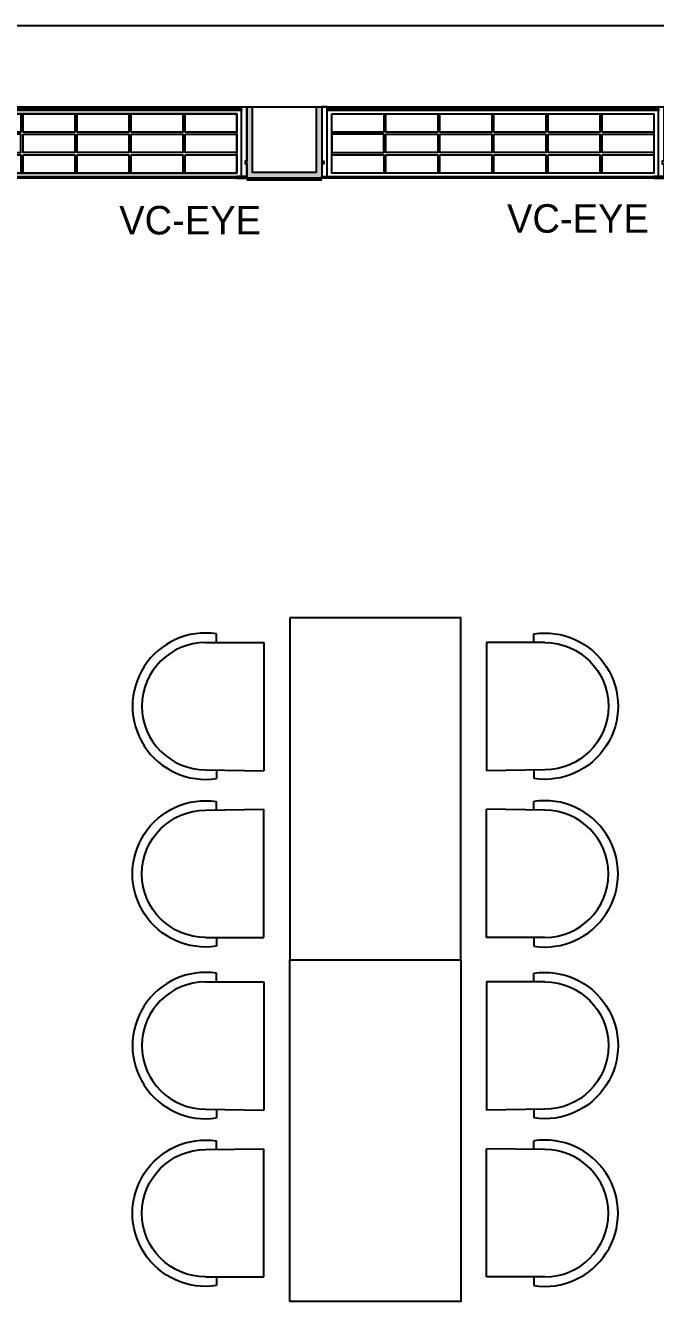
# Model space of a CAD drawing. Header units: metres. Extents: x 4444 to 22055, y -867352 to -858363.
# Drawn here: x 15319 to 17531, y -862843 to -858363 of the extents above; entities that cross this region are included whole.
import ezdxf

# ---------------------------------------------------------------- set-up
doc = ezdxf.new("R2010")
doc.units = ezdxf.units.M
for name, color, linetype in [('A-WALL-MASY', 1, 'Continuous'), ('dimensions', 149, 'Continuous'), ('Floor-Unit', 1, 'Continuous'), ('IM-ANNO-HATCH', 8, 'Continuous'), ('LENS_PARTITION', 21, 'Continuous'), ('LENS_TEXT', 31, 'Continuous'), ('LN-ELEVATION-1', 81, 'Continuous'), ('LN-ELEVATION-2', 103, 'Continuous'), ('LN-ELEVATION-3', 125, 'Continuous'), ('Mirror', 4, 'Continuous')]:
    doc.layers.add(name, color=color, linetype=linetype)

# ---------------------------------------------------------------- blocks, each defined once
blk = doc.blocks.new('awefqwf')
at = {"layer": 'A-WALL-MASY'}
for p, q in [((-8338, 0), (-4254, 0)), ((-8338, -286), (-4254, -286))]:
    blk.add_line(p, q, dxfattribs=at)
blk = doc.blocks.new('GHMHHGD')
at = {"layer": 'LENS_PARTITION'}
for p, q in [((166.7, 201.3), (166.7, 231.6)), ((204.8, 201), (0, 204.1)), ((0, -204.1), (0, 204.1)), ((0, -245.9), (0, -147.2)), ((204.8, -245.9), (0, -245.9)), ((166.7, -245.9), (166.7, -276.5))]:
    blk.add_line(p, q, dxfattribs=at)
for radius, start, end in [(256.9, 261.4591, 98.5409), (223.5, 270, 90)]:
    blk.add_arc((204.8, -22.5), radius, start, end, dxfattribs=at)
blk = doc.blocks.new('12MM VC PLAN')
at = {"layer": 'LN-ELEVATION-1'}
for points in [[(-1200, 250), (-1200, 60), (-1194, 60), (-1194, 50), (-1200, 50), (-1200, 6), (-1182, 6), (-1182, 250)], [(-18, 238), (-1182, 238), (-1182, 244), (-18, 244)], [(0, 250), (0, 60), (-6, 60), (-6, 50), (0, 50), (0, 6), (-18, 6), (-18, 250)], [(-1165, 6), (-1165, 0), (-1200, 0), (-1200, 6)], [(-35, 6), (-35, 0), (0, 0), (0, 6)]]:
    blk.add_lwpolyline(points, close=True, dxfattribs=at)
at = {"layer": 'LN-ELEVATION-3'}
for p, q in [((-1182, 250), (-18, 250)), ((-1165, 6), (-35, 6)), ((-35, 0), (-1165, 0))]:
    blk.add_line(p, q, dxfattribs=at)
for points in [[(-1165, 226), (-35, 226), (-35, 18), (-1165, 18)], [(-1165, 226), (-983.3, 226), (-983.3, 162), (-1165, 162)], [(-975.3, 226), (-793.7, 226), (-793.7, 162), (-975.3, 162)], [(-785.7, 226), (-604, 226), (-604, 162), (-785.7, 162)], [(-596, 226), (-414.3, 226), (-414.3, 162), (-596, 162)], [(-406.3, 226), (-224.7, 226), (-224.7, 162), (-406.3, 162)], [(-216.7, 226), (-35, 226), (-35, 162), (-216.7, 162)], [(-1165, 90), (-983.3, 90), (-983.3, 154), (-1165, 154)], [(-975.3, 154), (-793.7, 154), (-793.7, 90), (-975.3, 90)], [(-785.7, 154), (-604, 154), (-604, 90), (-785.7, 90)], [(-596, 154), (-414.3, 154), (-414.3, 90), (-596, 90)], [(-406.3, 154), (-224.7, 154), (-224.7, 90), (-406.3, 90)], [(-216.7, 154), (-35, 154), (-35, 90), (-216.7, 90)], [(-1165, 82), (-983.3, 82), (-983.3, 18), (-1165, 18)], [(-975.3, 82), (-793.7, 82), (-793.7, 18), (-975.3, 18)], [(-785.7, 82), (-604, 82), (-604, 18), (-785.7, 18)], [(-596, 82), (-414.3, 82), (-414.3, 18), (-596, 18)], [(-406.3, 82), (-224.7, 82), (-224.7, 18), (-406.3, 18)], [(-216.7, 82), (-35, 82), (-35, 18), (-216.7, 18)]]:
    blk.add_lwpolyline(points, close=True, dxfattribs=at)
blk = doc.blocks.new('1010MM VC PLAN')
at = {"layer": 'LN-ELEVATION-1'}
for points in [[(-505.2, 24), (-505.2, -166), (-499.2, -166), (-499.2, -176), (-505.2, -176), (-505.2, -220), (-487.2, -220), (-487.2, 24)], [(486.8, 12), (-487.2, 12), (-487.2, 18), (486.8, 18)], [(504.8, 24), (504.8, -166), (498.8, -166), (498.8, -176), (504.8, -176), (504.8, -220), (486.8, -220), (486.8, 24)], [(-470.2, -220), (-470.2, -226), (-505.2, -226), (-505.2, -220)], [(469.8, -220), (469.8, -226), (504.8, -226), (504.8, -220)]]:
    blk.add_lwpolyline(points, close=True, dxfattribs=at)
at = {"layer": 'LN-ELEVATION-2'}
blk.add_lwpolyline([(470.2, 0), (-470.2, 0), (-470.2, -208), (470.2, -208)], close=True, dxfattribs=at)
at = {"layer": 'LN-ELEVATION-3'}
for p, q in [((-487.2, 24), (486.8, 24)), ((-470.2, -220), (469.8, -220)), ((469.8, -226), (-470.2, -226))]:
    blk.add_line(p, q, dxfattribs=at)
for points in [[(-470.2, 0), (-288.5, 0), (-288.5, -64), (-470.2, -64)], [(-280.5, 0), (-98.8, 0), (-98.8, -64), (-280.5, -64)], [(-90.8, 0), (90.8, 0), (90.8, -64), (-90.8, -64)], [(98.8, 0), (280.5, 0), (280.5, -64), (98.8, -64)], [(288.5, 0), (470.2, 0), (470.2, -64), (288.5, -64)], [(-470.2, -136), (-288.5, -136), (-288.5, -72), (-470.2, -72)], [(-280.5, -72), (-98.8, -72), (-98.8, -136), (-280.5, -136)], [(-90.8, -72), (90.8, -72), (90.8, -136), (-90.8, -136)], [(98.8, -72), (280.5, -72), (280.5, -136), (98.8, -136)], [(288.5, -72), (470.2, -72), (470.2, -136), (288.5, -136)], [(-470.2, -144), (-288.5, -144), (-288.5, -208), (-470.2, -208)], [(-280.5, -144), (-98.8, -144), (-98.8, -208), (-280.5, -208)], [(-90.8, -144), (90.8, -144), (90.8, -208), (-90.8, -208)], [(98.8, -144), (280.5, -144), (280.5, -208), (98.8, -208)], [(288.5, -144), (470.2, -144), (470.2, -208), (288.5, -208)]]:
    blk.add_lwpolyline(points, close=True, dxfattribs=at)

msp = doc.modelspace()

# ---------------------------------------------------------------- hatches: boundary and pattern name
at = {"layer": 'IM-ANNO-HATCH'}
msp.add_hatch(color=7, dxfattribs=at).paths.add_polyline_path([(16115.9, -858879.1), (16115.9, -858649.1), (16095.9, -858649.1), (16095.9, -858839.1), (16095.9, -858899.1), (16359.9, -858899.1), (16359.9, -858893.1), (16359.9, -858849.1), (16359.9, -858649.1), (16339.9, -858649.1), (16339.9, -858879.1)])

# ---------------------------------------------------------------- linework, layer by layer
at = {"layer": 'LENS_PARTITION'}
for points in [[(16359.9, -858899.1), (16095.9, -858899.1), (16095.9, -858649.1), (16359.9, -858649.1)], [(16339.9, -858879.1), (16115.9, -858879.1), (16115.9, -858649.1), (16339.9, -858649.1)], [(16246.9, -860443.1), (16246.9, -861643.1), (16846.9, -861643.1), (16846.9, -860443.1)], [(16246.9, -862843.1), (16246.9, -861643.1), (16846.9, -861643.1), (16846.9, -862843.1)]]:
    msp.add_lwpolyline(points, close=True, dxfattribs=at)
at = {"layer": 'Mirror'}
for points in [[(16095.9, -858899.1), (16359.9, -858899.1)], [(16095.9, -858905.1), (16359.9, -858905.1)]]:
    msp.add_lwpolyline(points, dxfattribs=at)

# ---------------------------------------------------------------- block references
for p, rotation in [((16156.2, -860775.4), 179.9999999999999), ((16156.2, -861967), 180)]:
    msp.add_blockref('GHMHHGD', p, dxfattribs=dict(rotation=rotation))
at = {"xscale": -1, "rotation": 180}
for p in [(16937.6, -860775.4), (16937.6, -861967)]:
    msp.add_blockref('GHMHHGD', p, dxfattribs=at)
at = {"xscale": -1}
for p in [(16156.2, -861319.1), (16156.2, -862510.8)]:
    msp.add_blockref('GHMHHGD', p, dxfattribs=at)
for p in [(16937.6, -861319.1), (16937.6, -862510.8)]:
    msp.add_blockref('GHMHHGD', p)
at = {"layer": 'dimensions'}
msp.add_blockref('awefqwf', (21813.9, -858363.1), dxfattribs=at)
at = {"layer": 'Floor-Unit'}
for name, p in [('1010MM VC PLAN', (15591.1, -858673.1)), ('12MM VC PLAN', (17559.9, -858899.1))]:
    msp.add_blockref(name, p, dxfattribs=at)

# ---------------------------------------------------------------- texts
at = {"layer": 'LENS_TEXT', "char_height": 100, "attachment_point": 1}
for insert in [(15648.1, -858996.6, 0), (17009.7, -858990.4, 0)]:
    msp.add_mtext('\\pxql;VC-EYE', dxfattribs=dict(at, insert=insert))

doc.saveas('drawing.dxf')
